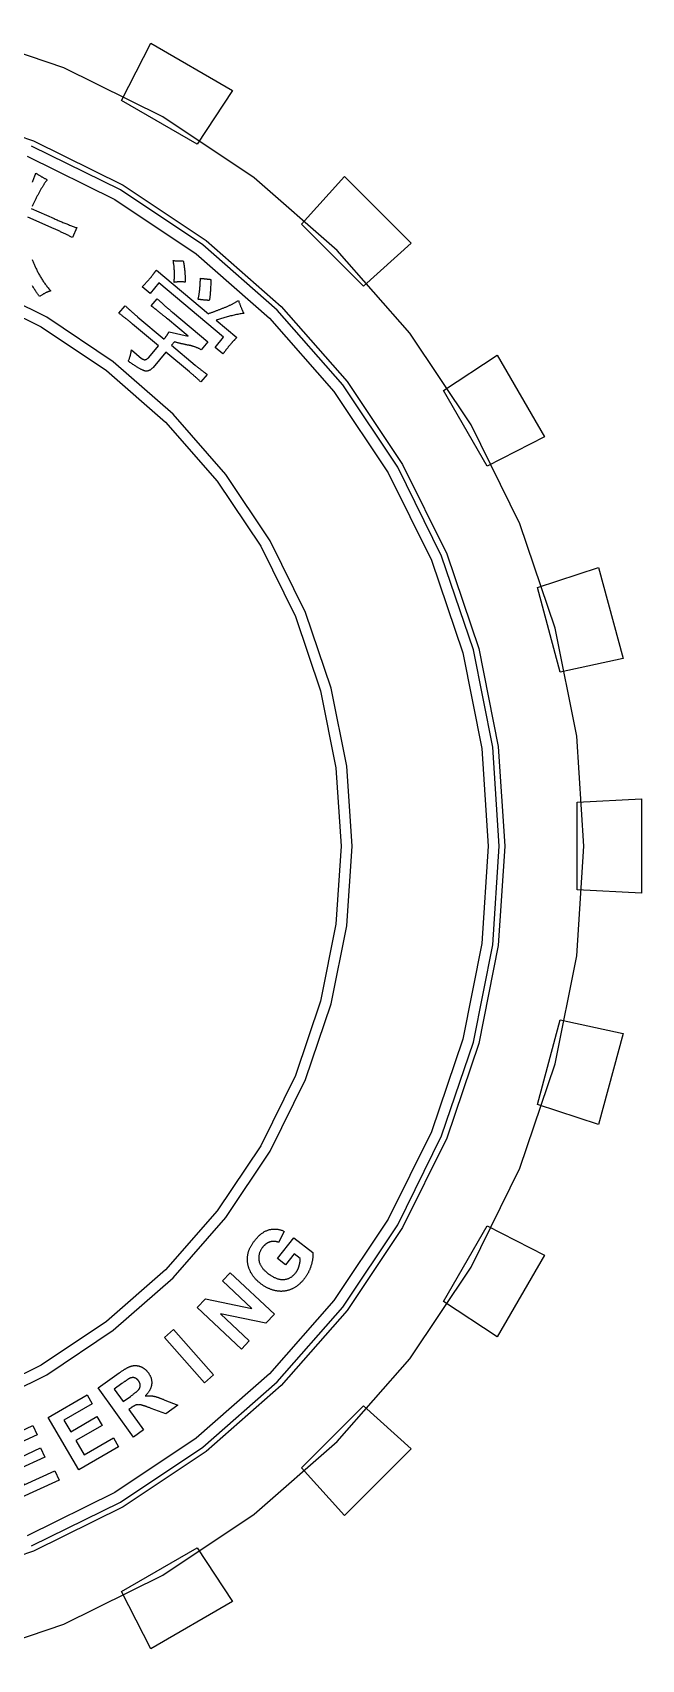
# Model space of a CAD drawing. Header units: millimetres. Extents: x 0.3 to 29.7, y 0.3 to 29.7.
# Drawn here: x 19.75 to 29.68, y 1.73 to 28.27 of the extents above; entities that cross this region are included whole.
import ezdxf

# ---------------------------------------------------------------- set-up
doc = ezdxf.new("R2010")
doc.units = ezdxf.units.MM

msp = doc.modelspace()

# ---------------------------------------------------------------- linework, layer by layer
at = {"layer": 'SILKSCREEN'}
for points in [[(18.5562, 1.7282), (20.2581, 2.3059), (21.87, 3.1008), (23.3644, 4.0993), (24.7156, 5.2844), (25.9007, 6.6356), (26.8992, 8.13), (27.6941, 9.7419), (28.2718, 11.4438), (28.6225, 13.2066), (28.74, 15), (28.6225, 16.7934), (28.2718, 18.5562), (27.6941, 20.2581), (26.8992, 21.87), (25.9007, 23.3644), (24.7156, 24.7156), (23.3644, 25.9007), (21.87, 26.8992), (20.2581, 27.6941), (18.5562, 28.2718)], [(18.2223, 27.0258), (19.7644, 26.5023), (21.225, 25.782), (22.5791, 24.8772), (23.8035, 23.8035), (24.8772, 22.5791), (25.782, 21.225), (26.5023, 19.7644), (27.0258, 18.2223), (27.3435, 16.6251), (27.45, 15), (27.3435, 13.3749), (27.0258, 11.7777), (26.5023, 10.2356), (25.782, 8.775), (24.8772, 7.4209), (23.8035, 6.1965), (22.5791, 5.1228), (21.225, 4.218), (19.7644, 3.4977), (18.2223, 2.9742)], [(19.73, 3.5808), (21.18, 4.2959), (22.5243, 5.1942), (23.7398, 6.2602), (24.8058, 7.4757), (25.7041, 8.82), (26.4192, 10.27), (26.9388, 11.801), (27.2543, 13.3867), (27.36, 15), (27.2543, 16.6133), (26.9388, 18.199), (26.4192, 19.73), (25.7041, 21.18), (24.8058, 22.5243), (23.7398, 23.7398), (22.5243, 24.8058), (21.18, 25.7041), (19.73, 26.4192)], [(19.6611, 26.2529), (21.09, 25.5482), (22.4147, 24.663), (23.6126, 23.6126), (24.663, 22.4147), (25.5482, 21.09), (26.2529, 19.6611), (26.765, 18.1524), (27.0758, 16.5898), (27.18, 15), (27.0758, 13.4102), (26.765, 11.8476), (26.2529, 10.3389), (25.5482, 8.91), (24.663, 7.5853), (23.6126, 6.3874), (22.4147, 5.337), (21.09, 4.4518), (19.6611, 3.7471)], [(19.746, 25.8288), (19.7488, 25.8361), (19.7516, 25.8435), (19.7544, 25.8508), (19.7572, 25.8581), (19.76, 25.8653), (19.7627, 25.8726), (19.7654, 25.8798), (19.7681, 25.887), (19.7708, 25.8942), (19.7734, 25.9014), (19.776, 25.9085), (19.7786, 25.9156), (19.7812, 25.9227), (19.7837, 25.9298), (19.7862, 25.9369), (19.7887, 25.9439), (19.7912, 25.9509), (19.7937, 25.9579), (19.7961, 25.9649), (19.7985, 25.9719), (19.8009, 25.9788), (19.8077, 25.9743), (19.8146, 25.9699), (19.8215, 25.9654), (19.8286, 25.9609), (19.8357, 25.9564), (19.843, 25.952), (19.8503, 25.9474), (19.8577, 25.9429), (19.8652, 25.9384), (19.8727, 25.9339), (19.8804, 25.9293), (19.8881, 25.9248), (19.896, 25.9202), (19.9039, 25.9157), (19.9119, 25.9111), (19.92, 25.9065), (19.9281, 25.9019), (19.9364, 25.8973), (19.9448, 25.8927), (19.9532, 25.8881), (19.9617, 25.8835), (19.9703, 25.8789), (19.979, 25.8742), (19.9878, 25.8696), (19.9832, 25.8642), (19.9786, 25.8586), (19.9739, 25.8527), (19.9692, 25.8466), (19.9644, 25.8403), (19.9595, 25.8337), (19.9546, 25.8269), (19.9496, 25.8198), (19.9445, 25.8124), (19.9394, 25.8049), (19.9342, 25.797), (19.9289, 25.789), (19.9236, 25.7807), (19.9182, 25.7721), (19.9128, 25.7633), (19.9073, 25.7543), (19.9017, 25.745), (19.8961, 25.7354), (19.8904, 25.7257), (19.8846, 25.7156), (19.8788, 25.7054), (19.8729, 25.6949), (19.8669, 25.6841), (19.8609, 25.6731), (19.8549, 25.662), (19.8489, 25.6508), (19.843, 25.6396), (19.8371, 25.6285), (19.8312, 25.6173), (19.8254, 25.606), (19.8196, 25.5948), (19.8139, 25.5836), (19.8082, 25.5723), (19.8025, 25.561), (19.7968, 25.5497), (19.7912, 25.5384), (19.7857, 25.5271), (19.7801, 25.5157), (19.7746, 25.5043), (19.7692, 25.493), (19.7637, 25.4816), (19.7584, 25.4702), (19.753, 25.4587), (19.7477, 25.4473), (19.7424, 25.4358)], [(19.7268, 25.4013), (20.0982, 25.236), (20.1145, 25.2287), (20.1308, 25.2216), (20.147, 25.2145), (20.1631, 25.2076), (20.1791, 25.2007), (20.195, 25.1939), (20.2109, 25.1872), (20.2267, 25.1807), (20.2424, 25.1742), (20.258, 25.1678), (20.2736, 25.1615), (20.2891, 25.1553), (20.3045, 25.1492), (20.3198, 25.1432), (20.335, 25.1373), (20.3502, 25.1315), (20.3653, 25.1257), (20.3803, 25.1201), (20.3952, 25.1146), (20.4101, 25.1092), (20.4248, 25.1038), (20.4395, 25.0986), (20.4542, 25.0934), (20.4687, 25.0884), (20.3973, 24.9282), (20.3854, 24.9342), (20.3735, 24.9402), (20.3616, 24.9462), (20.3496, 24.9522), (20.3376, 24.9581), (20.3255, 24.9641), (20.3134, 24.97), (20.3013, 24.9759), (20.2891, 24.9818), (20.2769, 24.9877), (20.2647, 24.9936), (20.2524, 24.9994), (20.2401, 25.0053), (20.2277, 25.0111), (20.2153, 25.0169), (20.2029, 25.0227), (20.1904, 25.0285), (20.1779, 25.0343), (20.1654, 25.04), (20.1528, 25.0458), (20.1402, 25.0515), (20.1275, 25.0572), (20.1148, 25.0629), (20.1021, 25.0686), (19.6725, 25.2597)], [(19.7435, 24.5667), (19.748, 24.5544), (19.7527, 24.5421), (19.7576, 24.5296), (19.7626, 24.5169), (19.7678, 24.5042), (19.7732, 24.4913), (19.7788, 24.4783), (19.7846, 24.4652), (19.7906, 24.4519), (19.7967, 24.4385), (19.8031, 24.425), (19.8096, 24.4113), (19.8163, 24.3975), (19.8232, 24.3836), (19.8303, 24.3696), (19.8375, 24.3555), (19.8449, 24.3416), (19.8524, 24.3277), (19.8601, 24.3139), (19.8679, 24.3002), (19.8758, 24.2866), (19.8839, 24.273), (19.8922, 24.2596), (19.9006, 24.2462), (19.9091, 24.233), (19.9178, 24.2198), (19.9266, 24.2067), (19.9356, 24.1937), (19.9447, 24.1808), (19.954, 24.1679), (19.9634, 24.1552), (19.9729, 24.1425), (19.9826, 24.13), (19.9925, 24.1175), (20.0025, 24.1051), (20.0126, 24.0928), (20.0229, 24.0806), (20.0333, 24.0684), (20.0439, 24.0564), (20.0374, 24.0548), (20.0308, 24.053), (20.0241, 24.0511), (20.0173, 24.0489), (20.0104, 24.0465), (20.0034, 24.0439), (19.9964, 24.0411), (19.9892, 24.0381), (19.982, 24.0349), (19.9747, 24.0315), (19.9673, 24.0279), (19.9597, 24.0241), (19.9522, 24.0201), (19.9445, 24.0158), (19.9367, 24.0114), (19.9288, 24.0068), (19.9209, 24.002), (19.9128, 23.9969), (19.9047, 23.9917), (19.8965, 23.9863), (19.8882, 23.9806), (19.8798, 23.9748), (19.8713, 23.9687), (19.8627, 23.9625), (19.8545, 23.9735), (19.8464, 23.9846), (19.8383, 23.9958), (19.8304, 24.0072), (19.8224, 24.0186), (19.8146, 24.0302), (19.8068, 24.0419), (19.7991, 24.0538), (19.7915, 24.0657), (19.7839, 24.0778), (19.7764, 24.09), (19.769, 24.1023), (19.7617, 24.1147), (19.7544, 24.1273), (19.7472, 24.14)], [(18.8115, 5.7982), (19.98, 6.3744), (21.0633, 7.0982), (22.0428, 7.9572), (22.9018, 8.9367), (23.6256, 10.02), (24.2018, 11.1885), (24.6206, 12.4222), (24.8748, 13.7), (24.96, 15), (24.8748, 16.3), (24.6206, 17.5778), (24.2018, 18.8115), (23.6256, 19.98), (22.9018, 21.0633), (22.0428, 22.0428), (21.0633, 22.9018), (19.98, 23.6256), (18.8115, 24.2018)], [(18.7426, 24.0355), (19.89, 23.4697), (20.9537, 22.759), (21.9155, 21.9155), (22.759, 20.9537), (23.4697, 19.89), (24.0355, 18.7426), (24.4468, 17.5313), (24.6963, 16.2765), (24.78, 15), (24.6963, 13.7235), (24.4468, 12.4687), (24.0355, 11.2574), (23.4697, 10.11), (22.759, 9.0463), (21.9155, 8.0845), (20.9537, 7.241), (19.89, 6.5303), (18.7426, 5.9645)]]:
    msp.add_lwpolyline(points, dxfattribs=at)
for points in [[(21.198, 27.162), (21.675, 28.098), (23.007, 27.327), (22.434, 26.448)], [(24.135, 25.143), (24.837, 25.923), (25.923, 24.837), (25.143, 24.135)], [(22.206, 24.5487), (22.2087, 24.5334), (22.2113, 24.5182), (22.2137, 24.503), (22.216, 24.4879), (22.2182, 24.4729), (22.2203, 24.458), (22.2222, 24.4431), (22.2241, 24.4283), (22.2258, 24.4135), (22.2274, 24.3988), (22.2288, 24.3842), (22.2302, 24.3697), (22.2314, 24.3552), (22.2325, 24.3408), (22.2334, 24.3264), (22.2343, 24.3122), (22.235, 24.298), (22.2356, 24.2838), (22.2361, 24.2697), (22.2364, 24.2557), (22.2366, 24.2418), (22.2368, 24.2279), (22.2367, 24.2141), (22.2366, 24.2004), (22.2276, 24.201), (22.2188, 24.2016), (22.2101, 24.202), (22.2015, 24.2024), (22.193, 24.2028), (22.1847, 24.2031), (22.1765, 24.2033), (22.1684, 24.2034), (22.1604, 24.2035), (22.1526, 24.2035), (22.1449, 24.2034), (22.1373, 24.2032), (22.1298, 24.203), (22.1225, 24.2028), (22.1153, 24.2024), (22.1082, 24.202), (22.1012, 24.2015), (22.0944, 24.201), (22.0877, 24.2003), (22.0811, 24.1996), (22.0746, 24.1989), (22.0683, 24.1981), (22.0621, 24.1972), (22.056, 24.1962), (22.0574, 24.2114), (22.0586, 24.2265), (22.0597, 24.2416), (22.0605, 24.2567), (22.0612, 24.2718), (22.0618, 24.2868), (22.0621, 24.3018), (22.0623, 24.3167), (22.0623, 24.3316), (22.0622, 24.3465), (22.0618, 24.3613), (22.0613, 24.3761), (22.0607, 24.3909), (22.0598, 24.4056), (22.0588, 24.4203), (22.0576, 24.435), (22.0562, 24.4496), (22.0547, 24.4642), (22.053, 24.4788), (22.0511, 24.4933), (22.0491, 24.5078), (22.0469, 24.5223), (22.0445, 24.5367), (22.0419, 24.5511), (22.0508, 24.5505), (22.0595, 24.5499), (22.0681, 24.5494), (22.0765, 24.5489), (22.0846, 24.5485), (22.0927, 24.5481), (22.1005, 24.5478), (22.1081, 24.5475), (22.1156, 24.5472), (22.1229, 24.547), (22.13, 24.5469), (22.1369, 24.5467), (22.1437, 24.5467), (22.1502, 24.5466), (22.1566, 24.5466), (22.1628, 24.5467), (22.1689, 24.5468), (22.1747, 24.5469), (22.1804, 24.5471), (22.1859, 24.5473), (22.1912, 24.5476), (22.1963, 24.5479), (22.2012, 24.5483), (22.206, 24.5487)], [(23.1918, 23.6901), (23.1719, 23.6869), (23.152, 23.6835), (23.1323, 23.6801), (23.1127, 23.6765), (23.0932, 23.6727), (23.0738, 23.6689), (23.0545, 23.6649), (23.0353, 23.6608), (23.0163, 23.6566), (22.9973, 23.6522), (22.9785, 23.6477), (22.9597, 23.6431), (22.9411, 23.6383), (22.9226, 23.6334), (22.9042, 23.6284), (22.8859, 23.6233), (22.8678, 23.618), (22.8497, 23.6126), (22.8317, 23.6071), (22.8139, 23.6015), (22.7961, 23.5957), (22.7785, 23.5898), (22.761, 23.5838), (22.7436, 23.5776), (23.0793, 23.2956), (23.0749, 23.2914), (23.0705, 23.2871), (23.0661, 23.2828), (23.0616, 23.2783), (23.0571, 23.2738), (23.0526, 23.2692), (23.0481, 23.2646), (23.0435, 23.2598), (23.0388, 23.255), (23.0342, 23.25), (23.0295, 23.245), (23.0248, 23.2399), (23.02, 23.2348), (23.0152, 23.2295), (23.0104, 23.2242), (23.0056, 23.2188), (23.0007, 23.2133), (22.9958, 23.2077), (22.9908, 23.2021), (22.9858, 23.1963), (22.9808, 23.1905), (22.9758, 23.1846), (22.9707, 23.1787), (22.9656, 23.1726), (22.9605, 23.1665), (22.9554, 23.1604), (22.9504, 23.1543), (22.9454, 23.1482), (22.9405, 23.1421), (22.9355, 23.1361), (22.9307, 23.13), (22.9258, 23.1239), (22.921, 23.1178), (22.9163, 23.1118), (22.9116, 23.1057), (22.9069, 23.0996), (22.9022, 23.0936), (22.8976, 23.0875), (22.8931, 23.0815), (22.8885, 23.0754), (22.884, 23.0694), (22.8796, 23.0633), (22.8752, 23.0573), (22.8708, 23.0512), (22.8665, 23.0452), (22.8622, 23.0392), (22.8579, 23.0331), (22.8537, 23.0271), (22.7256, 23.1348), (22.8639, 23.2995), (21.8079, 24.1857), (21.6645, 24.0147), (21.5364, 24.1224), (21.542, 24.1281), (21.5476, 24.1338), (21.5532, 24.1395), (21.5587, 24.1452), (21.5643, 24.151), (21.5698, 24.1568), (21.5753, 24.1626), (21.5807, 24.1684), (21.5862, 24.1742), (21.5916, 24.18), (21.597, 24.1859), (21.6024, 24.1918), (21.6078, 24.1977), (21.6131, 24.2036), (21.6184, 24.2095), (21.6237, 24.2155), (21.629, 24.2214), (21.6343, 24.2274), (21.6395, 24.2334), (21.6447, 24.2394), (21.6499, 24.2455), (21.6551, 24.2515), (21.6603, 24.2576), (21.6654, 24.2637), (21.6705, 24.2698), (21.6755, 24.2758), (21.6804, 24.2818), (21.6853, 24.2877), (21.6901, 24.2936), (21.6948, 24.2995), (21.6994, 24.3053), (21.704, 24.311), (21.7085, 24.3167), (21.7129, 24.3224), (21.7172, 24.328), (21.7215, 24.3336), (21.7257, 24.3391), (21.7298, 24.3446), (21.7338, 24.35), (21.7378, 24.3554), (21.7417, 24.3608), (21.7455, 24.3661), (21.7492, 24.3713), (21.7529, 24.3765), (21.7565, 24.3817), (21.76, 24.3868), (21.7634, 24.3919), (21.7668, 24.3969), (22.6152, 23.685), (22.6253, 23.6887), (22.6354, 23.6924), (22.6455, 23.6962), (22.6557, 23.7), (22.6659, 23.7038), (22.6762, 23.7076), (22.6865, 23.7115), (22.6968, 23.7154), (22.7072, 23.7193), (22.7176, 23.7232), (22.728, 23.7271), (22.7385, 23.7311), (22.749, 23.7351), (22.7596, 23.7391), (22.7702, 23.7432), (22.7808, 23.7473), (22.7915, 23.7514), (22.8022, 23.7555), (22.8129, 23.7596), (22.8237, 23.7638), (22.8345, 23.768), (22.8454, 23.7722), (22.8563, 23.7764), (22.8672, 23.7807), (22.8781, 23.785), (22.8889, 23.7893), (22.8996, 23.7937), (22.9102, 23.7981), (22.9208, 23.8026), (22.9313, 23.8071), (22.9417, 23.8117), (22.952, 23.8164), (22.9622, 23.8211), (22.9723, 23.8258), (22.9824, 23.8306), (22.9924, 23.8354), (23.0023, 23.8404), (23.0121, 23.8453), (23.0218, 23.8503), (23.0315, 23.8554), (23.041, 23.8605), (23.0505, 23.8656), (23.0599, 23.8709), (23.0692, 23.8761), (23.0785, 23.8814), (23.0876, 23.8868), (23.0967, 23.8922), (23.1057, 23.8977), (23.11, 23.8864), (23.1142, 23.8753), (23.1183, 23.8645), (23.1224, 23.8538), (23.1265, 23.8435), (23.1304, 23.8333), (23.1343, 23.8234), (23.1382, 23.8137), (23.142, 23.8042), (23.1457, 23.795), (23.1494, 23.786), (23.153, 23.7773), (23.1566, 23.7687), (23.1601, 23.7604), (23.1635, 23.7523), (23.1669, 23.7445), (23.1702, 23.7369), (23.1735, 23.7295), (23.1767, 23.7224), (23.1798, 23.7154), (23.1829, 23.7088), (23.1859, 23.7023), (23.1889, 23.6961), (23.1918, 23.6901)], [(22.6569, 24.243), (22.6563, 24.2229), (22.6557, 24.2034), (22.655, 24.1843), (22.6542, 24.1658), (22.6535, 24.1477), (22.6526, 24.1302), (22.6518, 24.1132), (22.6509, 24.0966), (22.6499, 24.0806), (22.6489, 24.0651), (22.6479, 24.0501), (22.6468, 24.0356), (22.6456, 24.0216), (22.6445, 24.0082), (22.6432, 23.9952), (22.642, 23.9827), (22.6407, 23.9708), (22.6393, 23.9593), (22.6379, 23.9484), (22.6364, 23.938), (22.6349, 23.928), (22.6334, 23.9186), (22.6318, 23.9097), (22.6302, 23.9013), (22.6226, 23.9016), (22.6151, 23.9019), (22.6075, 23.9023), (22.6, 23.9027), (22.5924, 23.9032), (22.5848, 23.9037), (22.5772, 23.9042), (22.5697, 23.9048), (22.5621, 23.9054), (22.5545, 23.906), (22.5469, 23.9067), (22.5393, 23.9074), (22.5317, 23.9082), (22.5241, 23.909), (22.5165, 23.9099), (22.5089, 23.9108), (22.5012, 23.9117), (22.4936, 23.9127), (22.486, 23.9137), (22.4784, 23.9147), (22.4707, 23.9158), (22.4631, 23.9169), (22.4554, 23.9181), (22.4478, 23.9193), (22.4505, 23.931), (22.4531, 23.9429), (22.4556, 23.955), (22.458, 23.9673), (22.4603, 23.9799), (22.4625, 23.9927), (22.4647, 24.0057), (22.4667, 24.019), (22.4686, 24.0324), (22.4704, 24.0462), (22.4721, 24.0601), (22.4737, 24.0742), (22.4753, 24.0886), (22.4767, 24.1033), (22.478, 24.1181), (22.4793, 24.1332), (22.4804, 24.1485), (22.4814, 24.164), (22.4824, 24.1797), (22.4832, 24.1957), (22.484, 24.2119), (22.4846, 24.2284), (22.4852, 24.245), (22.4856, 24.2619), (22.4936, 24.2612), (22.5016, 24.2605), (22.5095, 24.2598), (22.5173, 24.259), (22.525, 24.2583), (22.5326, 24.2576), (22.5402, 24.2568), (22.5477, 24.2561), (22.5551, 24.2553), (22.5624, 24.2545), (22.5697, 24.2538), (22.5769, 24.253), (22.584, 24.2522), (22.591, 24.2514), (22.5979, 24.2506), (22.6048, 24.2498), (22.6116, 24.2489), (22.6183, 24.2481), (22.6249, 24.2473), (22.6315, 24.2464), (22.6379, 24.2456), (22.6443, 24.2447), (22.6507, 24.2439), (22.6569, 24.243)], [(22.0308, 23.7075), (22.6044, 23.226), (22.497, 23.0976), (22.4886, 23.102), (22.4802, 23.1063), (22.4718, 23.1104), (22.4633, 23.1145), (22.4549, 23.1184), (22.4464, 23.1222), (22.438, 23.1259), (22.4295, 23.1294), (22.421, 23.1329), (22.4125, 23.1362), (22.404, 23.1394), (22.3955, 23.1425), (22.387, 23.1455), (22.3785, 23.1484), (22.3699, 23.1511), (22.3614, 23.1537), (22.3528, 23.1562), (22.3443, 23.1586), (22.3357, 23.1609), (22.3271, 23.1631), (22.3185, 23.1651), (22.3099, 23.167), (22.3013, 23.1688), (22.2927, 23.1705), (22.284, 23.1721), (22.2753, 23.1738), (22.2664, 23.1755), (22.2575, 23.1773), (22.2485, 23.1791), (22.2395, 23.181), (22.2303, 23.183), (22.221, 23.1849), (22.2117, 23.187), (22.2023, 23.1891), (22.1928, 23.1912), (22.1832, 23.1934), (22.1735, 23.1956), (22.1638, 23.1979), (22.154, 23.2002), (22.144, 23.2026), (22.134, 23.2051), (22.124, 23.2076), (22.1138, 23.2101), (22.1035, 23.2127), (22.0932, 23.2154), (22.0828, 23.2181), (22.0723, 23.2208), (22.0617, 23.2236), (22.0155, 23.1687), (22.4001, 22.8462), (22.4063, 22.841), (22.4127, 22.8357), (22.4192, 22.8304), (22.4259, 22.8249), (22.4328, 22.8193), (22.4398, 22.8136), (22.447, 22.8078), (22.4544, 22.8019), (22.4619, 22.7959), (22.4696, 22.7898), (22.4774, 22.7836), (22.4855, 22.7773), (22.4936, 22.7709), (22.502, 22.7643), (22.5105, 22.7577), (22.5192, 22.751), (22.528, 22.7442), (22.537, 22.7372), (22.5462, 22.7302), (22.5555, 22.7231), (22.565, 22.7158), (22.5747, 22.7085), (22.5845, 22.701), (22.5945, 22.6935), (22.4922, 22.5714), (22.4825, 22.5803), (22.473, 22.5891), (22.4637, 22.5977), (22.4546, 22.6061), (22.4456, 22.6143), (22.4368, 22.6223), (22.4282, 22.6302), (22.4197, 22.6378), (22.4115, 22.6453), (22.4033, 22.6526), (22.3954, 22.6598), (22.3877, 22.6667), (22.3801, 22.6735), (22.3726, 22.6801), (22.3654, 22.6865), (22.3583, 22.6927), (22.3514, 22.6988), (22.3447, 22.7047), (22.3382, 22.7103), (22.3318, 22.7159), (22.3256, 22.7212), (22.3195, 22.7263), (22.3137, 22.7313), (22.308, 22.7361), (21.9234, 23.0589), (21.7134, 22.8087), (21.7074, 22.8018), (21.7014, 22.7953), (21.6953, 22.7892), (21.6891, 22.7835), (21.6829, 22.7783), (21.6767, 22.7735), (21.6704, 22.7691), (21.6641, 22.7651), (21.6577, 22.7615), (21.6513, 22.7583), (21.6448, 22.7556), (21.6383, 22.7533), (21.6318, 22.7514), (21.6252, 22.7499), (21.6185, 22.7488), (21.6118, 22.7482), (21.6051, 22.7479), (21.5983, 22.7481), (21.5914, 22.7487), (21.5845, 22.7497), (21.5776, 22.7512), (21.5706, 22.753), (21.5636, 22.7553), (21.5565, 22.758), (21.5493, 22.7611), (21.5418, 22.7644), (21.5341, 22.768), (21.526, 22.7719), (21.5177, 22.7761), (21.5092, 22.7806), (21.5003, 22.7853), (21.4912, 22.7904), (21.4819, 22.7957), (21.4722, 22.8013), (21.4623, 22.8071), (21.4521, 22.8133), (21.4416, 22.8197), (21.4309, 22.8264), (21.4199, 22.8334), (21.4086, 22.8407), (21.3971, 22.8482), (21.3853, 22.856), (21.3732, 22.8642), (21.3608, 22.8725), (21.3482, 22.8812), (21.3353, 22.8902), (21.3221, 22.8994), (21.3087, 22.9089), (21.3118, 22.9158), (21.3149, 22.9228), (21.3178, 22.9298), (21.3207, 22.937), (21.3235, 22.9442), (21.3262, 22.9514), (21.3288, 22.9588), (21.3314, 22.9662), (21.3338, 22.9737), (21.3362, 22.9812), (21.3385, 22.9889), (21.3407, 22.9966), (21.3428, 23.0043), (21.3448, 23.0122), (21.3467, 23.0201), (21.3486, 23.0281), (21.3503, 23.0362), (21.352, 23.0443), (21.3536, 23.0525), (21.3551, 23.0608), (21.3565, 23.0691), (21.3579, 23.0775), (21.3591, 23.086), (21.3603, 23.0946), (21.5253, 22.9563), (21.5304, 22.9522), (21.5354, 22.9486), (21.5405, 22.9453), (21.5455, 22.9425), (21.5505, 22.9401), (21.5555, 22.9381), (21.5604, 22.9365), (21.5654, 22.9353), (21.5703, 22.9345), (21.5753, 22.9341), (21.5802, 22.9342), (21.5851, 22.9346), (21.59, 22.9355), (21.5948, 22.9368), (21.5997, 22.9385), (21.6045, 22.9406), (21.6093, 22.9431), (21.6141, 22.946), (21.6189, 22.9493), (21.6237, 22.9531), (21.6284, 22.9573), (21.6332, 22.9618), (21.6379, 22.9668), (21.6426, 22.9722), (21.8013, 23.1612), (21.3801, 23.5146), (21.3719, 23.5215), (21.3636, 23.5284), (21.3553, 23.5354), (21.3468, 23.5424), (21.3382, 23.5495), (21.3295, 23.5566), (21.3207, 23.5637), (21.3118, 23.571), (21.3028, 23.5782), (21.2937, 23.5855), (21.2845, 23.5929), (21.2752, 23.6003), (21.2658, 23.6078), (21.2562, 23.6153), (21.2466, 23.6229), (21.2369, 23.6305), (21.2271, 23.6381), (21.2171, 23.6458), (21.2071, 23.6536), (21.197, 23.6614), (21.1867, 23.6692), (21.1764, 23.6771), (21.1659, 23.6851), (21.1554, 23.6931), (21.2577, 23.8152), (21.2679, 23.8058), (21.2779, 23.7965), (21.2879, 23.7874), (21.2977, 23.7785), (21.3073, 23.7696), (21.3169, 23.761), (21.3263, 23.7524), (21.3355, 23.7441), (21.3447, 23.7358), (21.3537, 23.7277), (21.3626, 23.7198), (21.3713, 23.712), (21.3799, 23.7043), (21.3884, 23.6968), (21.3968, 23.6895), (21.405, 23.6823), (21.4131, 23.6752), (21.4211, 23.6683), (21.4289, 23.6615), (21.4367, 23.6549), (21.4442, 23.6484), (21.4517, 23.642), (21.459, 23.6358), (21.4662, 23.6298), (21.8934, 23.2713), (21.8968, 23.2754), (21.9002, 23.2796), (21.9036, 23.2838), (21.907, 23.2881), (21.9104, 23.2925), (21.9138, 23.297), (21.9172, 23.3016), (21.9206, 23.3062), (21.9239, 23.311), (21.9273, 23.3158), (21.9306, 23.3206), (21.934, 23.3256), (21.9373, 23.3306), (21.9406, 23.3358), (21.944, 23.341), (21.9473, 23.3462), (21.9506, 23.3516), (21.9539, 23.357), (21.9572, 23.3625), (21.9604, 23.3681), (21.9637, 23.3738), (21.967, 23.3796), (21.9702, 23.3854), (21.9735, 23.3913), (22.2855, 23.3169), (21.9498, 23.5986), (21.9401, 23.6067), (21.9302, 23.6149), (21.9202, 23.6232), (21.9101, 23.6315), (21.8999, 23.64), (21.8895, 23.6484), (21.8791, 23.657), (21.8685, 23.6656), (21.8577, 23.6743), (21.8469, 23.683), (21.8359, 23.6919), (21.8248, 23.7007), (21.8136, 23.7097), (21.8023, 23.7187), (21.7908, 23.7278), (21.7793, 23.737), (21.7676, 23.7462), (21.7557, 23.7555), (21.7438, 23.7649), (21.7317, 23.7743), (21.7195, 23.7839), (21.7072, 23.7934), (21.6948, 23.8031), (21.6822, 23.8128), (21.7794, 23.9286), (21.7902, 23.9187), (21.8009, 23.9089), (21.8116, 23.8992), (21.8223, 23.8895), (21.833, 23.8798), (21.8436, 23.8702), (21.8542, 23.8607), (21.8648, 23.8512), (21.8754, 23.8418), (21.8859, 23.8325), (21.8964, 23.8232), (21.9069, 23.8139), (21.9174, 23.8047), (21.9278, 23.7956), (21.9382, 23.7865), (21.9486, 23.7775), (21.959, 23.7686), (21.9693, 23.7597), (21.9796, 23.7508), (21.9899, 23.7421), (22.0002, 23.7333), (22.0104, 23.7247), (22.0206, 23.7161), (22.0308, 23.7075)], [(26.448, 22.434), (27.327, 23.007), (28.098, 21.675), (27.162, 21.198)], [(27.981, 19.218), (28.98, 19.542), (29.379, 18.057), (28.353, 17.838)], [(28.632, 15.714), (29.679, 15.768), (29.679, 14.232), (28.632, 14.286)], [(28.353, 12.162), (29.379, 11.943), (28.98, 10.458), (27.981, 10.782)], [(27.162, 8.802), (28.098, 8.325), (27.327, 6.993), (26.448, 7.566)], [(24.0156, 8.3487), (23.8758, 8.1681), (23.7444, 8.2698), (24.0075, 8.6097), (24.3186, 8.3688), (24.3193, 8.3615), (24.3199, 8.3542), (24.3203, 8.3466), (24.3205, 8.339), (24.3206, 8.3312), (24.3205, 8.3234), (24.3203, 8.3153), (24.3199, 8.3072), (24.3193, 8.2989), (24.3186, 8.2906), (24.3178, 8.282), (24.3167, 8.2734), (24.3155, 8.2646), (24.3142, 8.2557), (24.3127, 8.2467), (24.311, 8.2376), (24.3092, 8.2283), (24.3072, 8.219), (24.305, 8.2094), (24.3027, 8.1998), (24.3003, 8.19), (24.2976, 8.1801), (24.2948, 8.1701), (24.2919, 8.16), (24.2888, 8.1498), (24.2856, 8.1398), (24.2822, 8.1298), (24.2787, 8.1199), (24.2751, 8.1101), (24.2713, 8.1004), (24.2675, 8.0908), (24.2634, 8.0813), (24.2593, 8.0719), (24.255, 8.0625), (24.2506, 8.0533), (24.246, 8.0441), (24.2413, 8.0351), (24.2365, 8.0261), (24.2315, 8.0172), (24.2264, 8.0084), (24.2212, 7.9997), (24.2158, 7.9911), (24.2104, 7.9826), (24.2047, 7.9741), (24.199, 7.9658), (24.1931, 7.9575), (24.1871, 7.9494), (24.1809, 7.9413), (24.173, 7.9312), (24.1649, 7.9213), (24.1568, 7.9117), (24.1485, 7.9024), (24.1402, 7.8933), (24.1318, 7.8844), (24.1233, 7.8758), (24.1147, 7.8674), (24.106, 7.8593), (24.0972, 7.8514), (24.0883, 7.8438), (24.0793, 7.8364), (24.0702, 7.8293), (24.061, 7.8224), (24.0517, 7.8158), (24.0424, 7.8094), (24.0329, 7.8033), (24.0233, 7.7974), (24.0137, 7.7918), (24.0039, 7.7864), (23.9941, 7.7812), (23.9842, 7.7763), (23.9741, 7.7717), (23.964, 7.7673), (23.9538, 7.7632), (23.9436, 7.7593), (23.9334, 7.7557), (23.9231, 7.7524), (23.9128, 7.7494), (23.9025, 7.7466), (23.8922, 7.7441), (23.8818, 7.7419), (23.8713, 7.74), (23.8609, 7.7384), (23.8504, 7.737), (23.8399, 7.7359), (23.8293, 7.7351), (23.8187, 7.7345), (23.8081, 7.7342), (23.7975, 7.7342), (23.7868, 7.7345), (23.7761, 7.7351), (23.7653, 7.7359), (23.7545, 7.737), (23.7437, 7.7384), (23.7329, 7.7401), (23.722, 7.742), (23.7111, 7.7442), (23.7002, 7.7467), (23.6894, 7.7493), (23.6786, 7.7522), (23.6679, 7.7552), (23.6573, 7.7585), (23.6467, 7.762), (23.6362, 7.7657), (23.6258, 7.7696), (23.6154, 7.7737), (23.6051, 7.778), (23.5948, 7.7825), (23.5846, 7.7872), (23.5745, 7.7921), (23.5645, 7.7972), (23.5545, 7.8025), (23.5446, 7.8081), (23.5347, 7.8138), (23.5249, 7.8197), (23.5152, 7.8259), (23.5055, 7.8322), (23.4959, 7.8388), (23.4864, 7.8456), (23.4769, 7.8525), (23.4675, 7.8597), (23.4574, 7.8676), (23.4476, 7.8757), (23.438, 7.8838), (23.4287, 7.892), (23.4195, 7.9004), (23.4106, 7.9088), (23.402, 7.9174), (23.3935, 7.926), (23.3853, 7.9348), (23.3774, 7.9437), (23.3696, 7.9526), (23.3621, 7.9617), (23.3549, 7.9709), (23.3478, 7.9802), (23.341, 7.9895), (23.3344, 7.999), (23.3281, 8.0086), (23.322, 8.0183), (23.3161, 8.0281), (23.3105, 8.038), (23.305, 8.048), (23.2999, 8.0582), (23.2949, 8.0684), (23.2902, 8.0787), (23.2857, 8.0891), (23.2816, 8.0995), (23.2777, 8.11), (23.2741, 8.1206), (23.2707, 8.1311), (23.2677, 8.1418), (23.2649, 8.1524), (23.2624, 8.1632), (23.2602, 8.1739), (23.2583, 8.1847), (23.2566, 8.1956), (23.2553, 8.2065), (23.2542, 8.2174), (23.2534, 8.2284), (23.2528, 8.2395), (23.2526, 8.2506), (23.2526, 8.2617), (23.253, 8.2729), (23.2536, 8.2841), (23.2545, 8.2954), (23.2556, 8.3067), (23.2571, 8.318), (23.2588, 8.3294), (23.2608, 8.3409), (23.2625, 8.3497), (23.2645, 8.3585), (23.2667, 8.3673), (23.2691, 8.3762), (23.2717, 8.3851), (23.2746, 8.394), (23.2777, 8.4029), (23.2811, 8.4118), (23.2847, 8.4208), (23.2885, 8.4298), (23.2926, 8.4388), (23.2969, 8.4478), (23.3014, 8.4569), (23.3062, 8.466), (23.3112, 8.4751), (23.3164, 8.4842), (23.3219, 8.4934), (23.3276, 8.5026), (23.3335, 8.5118), (23.3397, 8.521), (23.3461, 8.5302), (23.3527, 8.5395), (23.3596, 8.5488), (23.3667, 8.5581), (23.3761, 8.57), (23.3855, 8.5816), (23.395, 8.5927), (23.4045, 8.6035), (23.4141, 8.6139), (23.4237, 8.6239), (23.4333, 8.6335), (23.443, 8.6428), (23.4528, 8.6516), (23.4625, 8.6601), (23.4723, 8.6682), (23.4822, 8.6759), (23.4921, 8.6832), (23.502, 8.6901), (23.512, 8.6966), (23.522, 8.7028), (23.5321, 8.7085), (23.5422, 8.7139), (23.5523, 8.7189), (23.5625, 8.7235), (23.5728, 8.7277), (23.583, 8.7316), (23.5933, 8.735), (23.6037, 8.7381), (23.6141, 8.7408), (23.6244, 8.7432), (23.6348, 8.7453), (23.6451, 8.747), (23.6555, 8.7484), (23.6659, 8.7495), (23.6763, 8.7502), (23.6867, 8.7506), (23.6971, 8.7507), (23.7075, 8.7505), (23.7179, 8.7499), (23.7283, 8.749), (23.7387, 8.7478), (23.7491, 8.7463), (23.7595, 8.7444), (23.77, 8.7422), (23.7804, 8.7397), (23.7908, 8.7369), (23.8013, 8.7337), (23.8117, 8.7302), (23.8222, 8.7264), (23.8327, 8.7222), (23.8431, 8.7177), (23.8536, 8.7129), (23.7618, 8.5335), (23.7559, 8.5357), (23.7501, 8.5378), (23.7442, 8.5397), (23.7384, 8.5415), (23.7325, 8.5431), (23.7267, 8.5445), (23.7209, 8.5457), (23.715, 8.5468), (23.7092, 8.5477), (23.7034, 8.5485), (23.6976, 8.5491), (23.6918, 8.5495), (23.686, 8.5497), (23.6803, 8.5498), (23.6745, 8.5497), (23.6687, 8.5495), (23.663, 8.5491), (23.6572, 8.5485), (23.6515, 8.5478), (23.6458, 8.5469), (23.64, 8.5458), (23.6343, 8.5446), (23.6286, 8.5432), (23.6229, 8.5416), (23.6172, 8.5399), (23.6116, 8.538), (23.606, 8.5359), (23.6004, 8.5337), (23.595, 8.5313), (23.5895, 8.5287), (23.5842, 8.5259), (23.5789, 8.523), (23.5736, 8.52), (23.5684, 8.5167), (23.5633, 8.5133), (23.5582, 8.5097), (23.5531, 8.506), (23.5482, 8.5021), (23.5432, 8.498), (23.5384, 8.4937), (23.5336, 8.4893), (23.5288, 8.4847), (23.5241, 8.48), (23.5194, 8.4751), (23.5148, 8.47), (23.5103, 8.4647), (23.5058, 8.4593), (23.5014, 8.4537), (23.4949, 8.4451), (23.4887, 8.4364), (23.4829, 8.4278), (23.4774, 8.4191), (23.4723, 8.4103), (23.4675, 8.4016), (23.463, 8.3928), (23.4589, 8.3839), (23.4552, 8.3751), (23.4517, 8.3662), (23.4486, 8.3573), (23.4459, 8.3483), (23.4435, 8.3393), (23.4414, 8.3303), (23.4397, 8.3213), (23.4383, 8.3122), (23.4373, 8.3031), (23.4366, 8.294), (23.4362, 8.2848), (23.4362, 8.2757), (23.4366, 8.2664), (23.4372, 8.2572), (23.4382, 8.2479), (23.4396, 8.2386), (23.4413, 8.2293), (23.4434, 8.2201), (23.4459, 8.2109), (23.4488, 8.2017), (23.452, 8.1926), (23.4557, 8.1835), (23.4597, 8.1745), (23.4641, 8.1655), (23.4689, 8.1565), (23.4741, 8.1476), (23.4796, 8.1388), (23.4856, 8.1299), (23.4919, 8.1211), (23.4986, 8.1124), (23.5057, 8.1037), (23.5132, 8.095), (23.5211, 8.0864), (23.5293, 8.0778), (23.538, 8.0692), (23.547, 8.0607), (23.5564, 8.0523), (23.5662, 8.0438), (23.5763, 8.0354), (23.5869, 8.0271), (23.5985, 8.0183), (23.6099, 8.01), (23.6214, 8.002), (23.6327, 7.9944), (23.6439, 7.9872), (23.6551, 7.9805), (23.6662, 7.9741), (23.6773, 7.9681), (23.6882, 7.9626), (23.6991, 7.9574), (23.7099, 7.9526), (23.7206, 7.9483), (23.7313, 7.9443), (23.7418, 7.9408), (23.7523, 7.9376), (23.7628, 7.9348), (23.7731, 7.9325), (23.7834, 7.9305), (23.7936, 7.929), (23.8037, 7.9278), (23.8137, 7.9271), (23.8237, 7.9267), (23.8336, 7.9268), (23.8434, 7.9272), (23.8531, 7.928), (23.8627, 7.9292), (23.8721, 7.9307), (23.8814, 7.9325), (23.8906, 7.9346), (23.8996, 7.937), (23.9085, 7.9398), (23.9172, 7.9428), (23.9258, 7.9462), (23.9343, 7.9499), (23.9426, 7.954), (23.9508, 7.9583), (23.9589, 7.963), (23.9668, 7.968), (23.9746, 7.9733), (23.9822, 7.9789), (23.9897, 7.9849), (23.9971, 7.9912), (24.0043, 7.9977), (24.0114, 8.0047), (24.0184, 8.0119), (24.0252, 8.0194), (24.0319, 8.0273), (24.0384, 8.0355), (24.0416, 8.0397), (24.0447, 8.0439), (24.0477, 8.0481), (24.0507, 8.0524), (24.0536, 8.0568), (24.0564, 8.0612), (24.0591, 8.0657), (24.0618, 8.0702), (24.0645, 8.0748), (24.067, 8.0794), (24.0695, 8.0841), (24.0719, 8.0888), (24.0743, 8.0936), (24.0766, 8.0985), (24.0788, 8.1034), (24.0809, 8.1083), (24.083, 8.1133), (24.085, 8.1184), (24.087, 8.1235), (24.0889, 8.1286), (24.0907, 8.1338), (24.0924, 8.1391), (24.0941, 8.1444), (24.0957, 8.1498), (24.0973, 8.1552), (24.0988, 8.1606), (24.1002, 8.1659), (24.1016, 8.1713), (24.1029, 8.1766), (24.1041, 8.1818), (24.1053, 8.1871), (24.1064, 8.1923), (24.1074, 8.1975), (24.1084, 8.2026), (24.1093, 8.2078), (24.1101, 8.2129), (24.1109, 8.2179), (24.1116, 8.223), (24.1122, 8.228), (24.1128, 8.233), (24.1133, 8.238), (24.1137, 8.2429), (24.1141, 8.2478), (24.1144, 8.2527), (24.1146, 8.2575), (24.1148, 8.2623), (24.1149, 8.2671), (24.1149, 8.2719), (24.0156, 8.3487)], [(23.2812, 6.9261), (23.1543, 6.7911), (22.4349, 7.4679), (22.5678, 7.6095), (23.3253, 7.452), (22.8447, 7.9038), (22.9719, 8.0388), (23.6913, 7.362), (23.5542, 7.2162), (22.812, 7.3677), (23.2812, 6.9261)], [(22.6995, 6.3714), (22.5495, 6.24), (21.8982, 6.9828), (22.0482, 7.1142), (22.6995, 6.3714)], [(21.5577, 5.472), (21.3957, 5.3556), (20.8188, 6.1572), (21.1593, 6.4026), (21.1699, 6.4102), (21.1804, 6.4175), (21.1906, 6.4246), (21.2007, 6.4314), (21.2105, 6.438), (21.2202, 6.4443), (21.2297, 6.4504), (21.239, 6.4562), (21.2481, 6.4618), (21.257, 6.4671), (21.2657, 6.4722), (21.2743, 6.477), (21.2826, 6.4816), (21.2908, 6.4859), (21.2987, 6.49), (21.3065, 6.4938), (21.3141, 6.4974), (21.3215, 6.5007), (21.3287, 6.5038), (21.3357, 6.5066), (21.3425, 6.5092), (21.3491, 6.5115), (21.3556, 6.5136), (21.3618, 6.5154), (21.368, 6.517), (21.3741, 6.5184), (21.3803, 6.5197), (21.3864, 6.5208), (21.3926, 6.5217), (21.3988, 6.5224), (21.4049, 6.523), (21.4111, 6.5234), (21.4173, 6.5236), (21.4235, 6.5237), (21.4296, 6.5235), (21.4358, 6.5232), (21.442, 6.5227), (21.4482, 6.522), (21.4544, 6.5212), (21.4606, 6.5202), (21.4668, 6.519), (21.473, 6.5176), (21.4792, 6.5161), (21.4854, 6.5144), (21.4916, 6.5125), (21.4979, 6.5105), (21.5041, 6.5082), (21.5103, 6.5058), (21.5165, 6.5032), (21.5226, 6.5005), (21.5286, 6.4976), (21.5345, 6.4946), (21.5404, 6.4914), (21.5462, 6.4881), (21.5519, 6.4847), (21.5575, 6.4811), (21.563, 6.4774), (21.5685, 6.4735), (21.5739, 6.4695), (21.5792, 6.4654), (21.5844, 6.4611), (21.5895, 6.4567), (21.5945, 6.4521), (21.5995, 6.4474), (21.6044, 6.4426), (21.6092, 6.4376), (21.6139, 6.4324), (21.6185, 6.4272), (21.6231, 6.4218), (21.6276, 6.4162), (21.632, 6.4105), (21.6363, 6.4047), (21.6416, 6.3972), (21.6466, 6.3896), (21.6513, 6.382), (21.6558, 6.3744), (21.66, 6.3668), (21.664, 6.3591), (21.6677, 6.3514), (21.6711, 6.3437), (21.6743, 6.336), (21.6772, 6.3283), (21.6798, 6.3205), (21.6822, 6.3127), (21.6843, 6.3049), (21.6862, 6.297), (21.6878, 6.2891), (21.6891, 6.2812), (21.6902, 6.2733), (21.691, 6.2654), (21.6915, 6.2574), (21.6918, 6.2494), (21.6918, 6.2414), (21.6916, 6.2334), (21.6911, 6.2253), (21.6903, 6.2172), (21.6893, 6.2091), (21.688, 6.2011), (21.6864, 6.1931), (21.6845, 6.1851), (21.6823, 6.1771), (21.6798, 6.1691), (21.677, 6.1612), (21.674, 6.1532), (21.6706, 6.1453), (21.667, 6.1374), (21.663, 6.1296), (21.6588, 6.1217), (21.6543, 6.1139), (21.6495, 6.1061), (21.6444, 6.0983), (21.639, 6.0905), (21.6333, 6.0828), (21.6273, 6.0751), (21.621, 6.0673), (21.6145, 6.0597), (21.6076, 6.052), (21.6005, 6.0443), (21.593, 6.0367), (21.5853, 6.0291), (21.5915, 6.0297), (21.5976, 6.0302), (21.6037, 6.0306), (21.6097, 6.031), (21.6157, 6.0313), (21.6216, 6.0315), (21.6275, 6.0317), (21.6334, 6.0318), (21.6392, 6.0318), (21.6449, 6.0318), (21.6506, 6.0317), (21.6563, 6.0315), (21.6619, 6.0313), (21.6674, 6.031), (21.6729, 6.0306), (21.6784, 6.0302), (21.6838, 6.0297), (21.6891, 6.0291), (21.6945, 6.0285), (21.6997, 6.0278), (21.7049, 6.027), (21.7101, 6.0262), (21.7152, 6.0253), (21.7203, 6.0243), (21.7255, 6.0232), (21.7308, 6.022), (21.7365, 6.0207), (21.7423, 6.0192), (21.7483, 6.0176), (21.7546, 6.0158), (21.7611, 6.0139), (21.7679, 6.0119), (21.7748, 6.0097), (21.782, 6.0074), (21.7894, 6.0049), (21.797, 6.0023), (21.8049, 5.9996), (21.8129, 5.9967), (21.8212, 5.9937), (21.8298, 5.9906), (21.8385, 5.9873), (21.8475, 5.9839), (21.8567, 5.9803), (21.8661, 5.9766), (21.8757, 5.9728), (21.8856, 5.9688), (21.8957, 5.9647), (21.906, 5.9604), (22.1166, 5.8746), (21.9231, 5.7351), (21.6804, 5.8254), (21.6698, 5.8294), (21.6594, 5.8332), (21.6494, 5.8369), (21.6397, 5.8405), (21.6303, 5.8439), (21.6212, 5.8471), (21.6124, 5.8503), (21.6039, 5.8533), (21.5957, 5.8561), (21.5879, 5.8588), (21.5803, 5.8614), (21.5731, 5.8638), (21.5661, 5.8661), (21.5595, 5.8682), (21.5532, 5.8702), (21.5472, 5.8721), (21.5415, 5.8738), (21.5361, 5.8753), (21.531, 5.8768), (21.5263, 5.8781), (21.5218, 5.8792), (21.5177, 5.8802), (21.5138, 5.8811), (21.5103, 5.8818), (21.5069, 5.8824), (21.5036, 5.883), (21.5003, 5.8835), (21.497, 5.8839), (21.4938, 5.8843), (21.4906, 5.8846), (21.4874, 5.8849), (21.4842, 5.8851), (21.4811, 5.8852), (21.478, 5.8853), (21.4749, 5.8853), (21.4719, 5.8852), (21.4689, 5.8851), (21.4659, 5.885), (21.463, 5.8848), (21.46, 5.8845), (21.4571, 5.8841), (21.4543, 5.8837), (21.4514, 5.8832), (21.4486, 5.8827), (21.4459, 5.8821), (21.4431, 5.8815), (21.4404, 5.8808), (21.4377, 5.88), (21.435, 5.8792), (21.4321, 5.8782), (21.4292, 5.8772), (21.4262, 5.876), (21.4232, 5.8748), (21.42, 5.8734), (21.4168, 5.8719), (21.4135, 5.8704), (21.4101, 5.8687), (21.4066, 5.8669), (21.4031, 5.865), (21.3995, 5.863), (21.3957, 5.8609), (21.3919, 5.8586), (21.3881, 5.8563), (21.3841, 5.8539), (21.3801, 5.8513), (21.3759, 5.8487), (21.3717, 5.8459), (21.3674, 5.843), (21.3631, 5.8401), (21.3586, 5.837), (21.3541, 5.8338), (21.3495, 5.8305), (21.3168, 5.8068), (21.5577, 5.472)], [(21.0783, 6.1383), (21.2247, 5.9349), (21.3444, 6.021), (21.3539, 6.0279), (21.3631, 6.0346), (21.372, 6.0411), (21.3806, 6.0474), (21.3888, 6.0536), (21.3967, 6.0596), (21.4043, 6.0653), (21.4115, 6.0709), (21.4184, 6.0763), (21.425, 6.0816), (21.4312, 6.0866), (21.4372, 6.0915), (21.4428, 6.0962), (21.448, 6.1007), (21.453, 6.105), (21.4576, 6.1091), (21.4619, 6.1131), (21.4658, 6.1168), (21.4695, 6.1204), (21.4728, 6.1238), (21.4757, 6.127), (21.4784, 6.1301), (21.4807, 6.1329), (21.4827, 6.1356), (21.4845, 6.1382), (21.4862, 6.1407), (21.4878, 6.1433), (21.4894, 6.1459), (21.4908, 6.1486), (21.4922, 6.1512), (21.4935, 6.1539), (21.4948, 6.1566), (21.4959, 6.1593), (21.497, 6.162), (21.498, 6.1648), (21.4989, 6.1676), (21.4997, 6.1703), (21.5005, 6.1731), (21.5012, 6.176), (21.5018, 6.1788), (21.5023, 6.1817), (21.5027, 6.1845), (21.5031, 6.1874), (21.5034, 6.1903), (21.5036, 6.1933), (21.5037, 6.1962), (21.5037, 6.1992), (21.5037, 6.2022), (21.5036, 6.2052), (21.5034, 6.2082), (21.5031, 6.2111), (21.5027, 6.2141), (21.5022, 6.2171), (21.5017, 6.2201), (21.5011, 6.2231), (21.5003, 6.2261), (21.4995, 6.2291), (21.4986, 6.2321), (21.4976, 6.2351), (21.4966, 6.238), (21.4954, 6.2411), (21.4942, 6.2441), (21.4928, 6.2471), (21.4914, 6.2501), (21.4899, 6.2531), (21.4883, 6.2561), (21.4867, 6.2591), (21.4849, 6.2621), (21.4831, 6.2651), (21.4811, 6.2682), (21.4791, 6.2712), (21.477, 6.2742), (21.4745, 6.2775), (21.472, 6.2807), (21.4695, 6.2838), (21.4669, 6.2868), (21.4643, 6.2897), (21.4617, 6.2925), (21.459, 6.2952), (21.4563, 6.2977), (21.4536, 6.3002), (21.4508, 6.3025), (21.448, 6.3048), (21.4451, 6.3069), (21.4422, 6.3089), (21.4393, 6.3108), (21.4364, 6.3126), (21.4334, 6.3143), (21.4304, 6.3159), (21.4273, 6.3174), (21.4242, 6.3188), (21.4211, 6.32), (21.418, 6.3212), (21.4148, 6.3222), (21.4116, 6.3232), (21.4083, 6.324), (21.405, 6.3247), (21.4017, 6.3253), (21.3983, 6.3258), (21.395, 6.3262), (21.3916, 6.3265), (21.3882, 6.3267), (21.3848, 6.3268), (21.3814, 6.3267), (21.378, 6.3266), (21.3745, 6.3263), (21.3711, 6.326), (21.3676, 6.3255), (21.3641, 6.3249), (21.3606, 6.3242), (21.357, 6.3234), (21.3535, 6.3225), (21.3499, 6.3215), (21.3464, 6.3204), (21.3428, 6.3192), (21.3392, 6.3178), (21.3356, 6.3164), (21.3319, 6.3148), (21.3283, 6.3132), (21.3246, 6.3114), (21.3227, 6.3103), (21.3205, 6.3091), (21.318, 6.3076), (21.3153, 6.3059), (21.3123, 6.3041), (21.309, 6.302), (21.3055, 6.2997), (21.3017, 6.2972), (21.2976, 6.2945), (21.2933, 6.2916), (21.2887, 6.2885), (21.2838, 6.2851), (21.2787, 6.2816), (21.2733, 6.2779), (21.2676, 6.2739), (21.2617, 6.2698), (21.2555, 6.2654), (21.249, 6.2609), (21.2423, 6.2561), (21.2353, 6.2511), (21.228, 6.246), (21.2205, 6.2406), (21.2127, 6.235), (21.2046, 6.2292), (21.0783, 6.1383)], [(21.15, 5.1999), (20.5011, 4.8213), (20.0034, 5.6748), (20.6361, 6.0438), (20.7204, 5.8995), (20.2599, 5.631), (20.3703, 5.4417), (20.7987, 5.6916), (20.8824, 5.5479), (20.454, 5.298), (20.5896, 5.0658), (21.0663, 5.3436), (21.15, 5.1999)], [(25.143, 5.865), (25.923, 5.163), (24.837, 4.077), (24.135, 4.857)], [(20.1825, 4.6557), (19.5003, 4.341), (19.0866, 5.238), (19.7517, 5.5449), (19.8219, 5.3931), (19.3377, 5.1699), (19.4295, 4.971), (19.8798, 5.1786), (19.9494, 5.0274), (19.4991, 4.8198), (19.6116, 4.5756), (20.1129, 4.8066), (20.1825, 4.6557)], [(22.434, 3.552), (23.007, 2.673), (21.675, 1.902), (21.198, 2.838)]]:
    msp.add_lwpolyline(points, close=True, dxfattribs=at)

doc.saveas('drawing.dxf')
